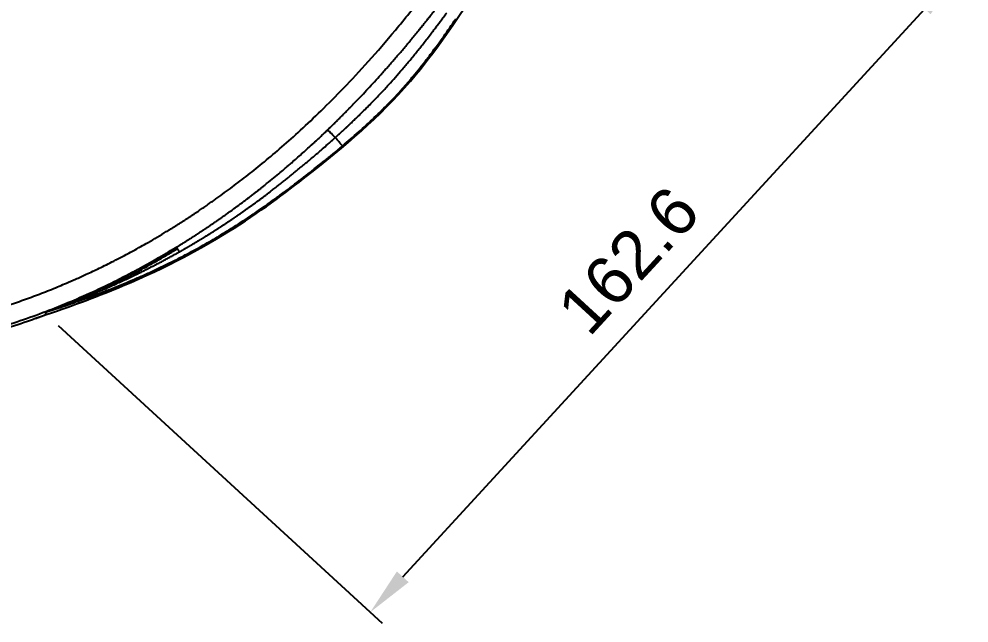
# Model space of a CAD drawing. Header units: millimetres. Extents: x 63 to 483, y 13 to 310.
# Drawn here: x 188.1 to 247.5, y 90.5 to 128.2 of the extents above; entities that cross this region are included whole.
import ezdxf

# ---------------------------------------------------------------- set-up
doc = ezdxf.new("R2010")
doc.units = ezdxf.units.MM
doc.layers.add('DIM', color=5, linetype='Continuous')
doc.styles.get("Standard").update_dxf_attribs({"font": 'arial.ttf'})
doc.dimstyles.new('사본 Standard', dxfattribs={"dimtxt": 2.5, "dimasz": 3, "dimexe": 1, "dimexo": 1, "dimgap": 0.9, "dimtad": 1, "dimdec": 1, "dimdsep": 46, "dimtxsty": 'Standard', "dimcen": 0.09, "dimclrd": 3, "dimclre": 3, "dimclrt": 2, "dimadec": 0, "dimazin": 0, "dimtfac": 1, "dimtdec": 1, "dimtmove": 0, "dimatfit": 3, "dimfxl": 1.25, "dimtolj": 1, "dimtzin": 0, "dimarcsym": 1})

# ---------------------------------------------------------------- blocks, each defined once
blk = doc.blocks.new('*D5')
at = {"layer": 'DIM', "linetype": 'ByBlock', "lineweight": -2, "transparency": 16777216}
for p, q in [((227.214, 148.975), (247.457, 130.379)), ((212.083, 93.35), (244.691, 128.847)), ((190.547, 109.06), (210.79, 90.464))]:
    blk.add_line(p, q, dxfattribs=at)
at = {"layer": 'DIM', "transparency": 16777216}
for points in [[(244.322, 129.185), (245.059, 128.508), (246.72, 131.056)], [(211.715, 93.688), (212.451, 93.012), (210.054, 91.141)]]:
    blk.add_solid(points, dxfattribs=at)
at = {"layer": 'DIM', "transparency": 16777216, "insert": (226.178, 113.128), "char_height": 3, "attachment_point": 5, "rotation": 47.42892}
blk.add_mtext('\\A1;162.6', dxfattribs=at)

msp = doc.modelspace()

# ---------------------------------------------------------------- linework, layer by layer
msp.add_ellipse((208.065, 120.569), major_axis=(-0.695, 0.719), ratio=0.022518, start_param=5.021784, end_param=6.098565)
for points in [[(200.466, 117.01), (200.786, 117.239), (201.436, 117.714), (202.41, 118.461), (203.428, 119.278), (204.512, 120.193), (205.685, 121.237), (206.966, 122.448), (208.374, 123.864), (209.918, 125.523), (211.612, 127.478), (213.386, 129.685), (215.163, 132.066), (216.881, 134.547), (218.462, 137.008), (219.842, 139.318), (220.97, 141.327), (221.919, 143.112), (222.759, 144.77), (223.551, 146.406), (224.335, 148.107), (225.093, 149.835), (225.817, 151.57), (226.498, 153.284), (227.149, 155.011), (227.81, 156.86), (228.506, 158.931), (229.25, 161.318), (230.019, 164.022), (230.783, 167.032), (231.548, 170.491), (232.286, 174.444), (232.903, 178.467), (233.359, 182.053), (233.71, 185.318), (233.981, 188.287), (234.193, 190.996), (234.363, 193.487), (234.502, 195.815), (234.621, 198.056), (234.725, 200.28), (234.819, 202.51), (234.905, 204.742), (234.983, 206.969), (235.057, 209.209), (235.132, 211.556), (235.21, 214.152), (235.293, 217.069), (235.377, 220.241), (235.458, 223.611), (235.537, 227.223), (235.611, 231.134), (235.68, 235.415), (235.739, 240.092), (235.784, 245.182), (235.802, 248.882), (235.806, 250.806)], [(189.144, 109.489), (189.367, 109.57), (189.589, 109.652), (189.811, 109.737)]]:
    msp.add_open_spline(points, degree=3)
for points, knots in [([(189.81, 109.736), (189.811, 109.736), (191.55, 110.333), (199.274, 113.209), (206.954, 118.93), (212.348, 123.583), (217.619, 131.298), (222.18, 139.501), (225.008, 145.988), (226.477, 149.651)], [0, 0, 0, 0, 0.000003, 0.052094, 0.254178, 0.446592, 0.581602, 0.775071, 1, 1, 1, 1]), ([(207.384, 121.279), (207.401, 121.295), (207.435, 121.327), (207.485, 121.375), (207.534, 121.424), (207.584, 121.472), (207.633, 121.52), (207.683, 121.568), (207.732, 121.616), (207.78, 121.664), (207.829, 121.711), (207.878, 121.759), (207.926, 121.807), (207.974, 121.854), (208.022, 121.902), (208.07, 121.949), (208.117, 121.996), (208.165, 122.044), (208.212, 122.091), (208.259, 122.138), (208.306, 122.185), (208.352, 122.232), (208.399, 122.278), (208.445, 122.325), (208.491, 122.372), (208.537, 122.418), (208.583, 122.465), (208.628, 122.511), (208.674, 122.557), (208.719, 122.603), (208.764, 122.65), (208.809, 122.696), (208.854, 122.741), (208.898, 122.787), (208.942, 122.833), (208.987, 122.879), (209.147, 123.045), (209.425, 123.336), (209.82, 123.755), (210.218, 124.185), (210.52, 124.516), (210.724, 124.744), (210.832, 124.864), (210.939, 124.985), (211.047, 125.105), (211.154, 125.227), (211.261, 125.348), (211.368, 125.47), (211.475, 125.593), (211.581, 125.715), (211.688, 125.838), (211.794, 125.962), (211.9, 126.086), (212.006, 126.21), (212.112, 126.334), (212.218, 126.459), (212.323, 126.584), (212.429, 126.71), (212.534, 126.836), (212.639, 126.962), (212.744, 127.089), (212.849, 127.216), (212.953, 127.343), (213.058, 127.471), (213.162, 127.599), (213.266, 127.727), (213.37, 127.856), (213.474, 127.985), (213.578, 128.115), (213.681, 128.244), (213.785, 128.374), (213.888, 128.505), (213.991, 128.636), (214.094, 128.767), (214.197, 128.898), (214.265, 128.986), (214.299, 129.03)], [0, 0, 0, 0, 0.006704, 0.013389, 0.020057, 0.026706, 0.033338, 0.039951, 0.046546, 0.053123, 0.059682, 0.066223, 0.072746, 0.079251, 0.085738, 0.092207, 0.098657, 0.10509, 0.111504, 0.117901, 0.124279, 0.13064, 0.136982, 0.143307, 0.149613, 0.155901, 0.162172, 0.168424, 0.174658, 0.180874, 0.187072, 0.193253, 0.199415, 0.205559, 0.211685, 0.217793, 0.223883, 0.278424, 0.333874, 0.390232, 0.4475, 0.463002, 0.47852, 0.494055, 0.509607, 0.525175, 0.54076, 0.556362, 0.57198, 0.587615, 0.603266, 0.618935, 0.63462, 0.650322, 0.66604, 0.681775, 0.697527, 0.713296, 0.729081, 0.744883, 0.760702, 0.776537, 0.79239, 0.808259, 0.824145, 0.840047, 0.855967, 0.871903, 0.887856, 0.903826, 0.919813, 0.935817, 0.951837, 0.967875, 0.983929, 1, 1, 1, 1]), ([(207.869, 120.803), (207.886, 120.819), (207.921, 120.85), (207.973, 120.897), (208.023, 120.943), (208.072, 120.987), (208.119, 121.03), (208.166, 121.073), (208.211, 121.114), (208.254, 121.154), (208.297, 121.193), (208.338, 121.231), (208.378, 121.268), (208.416, 121.303), (208.453, 121.338), (208.489, 121.371), (208.524, 121.403), (208.557, 121.434), (208.59, 121.464), (208.62, 121.493), (208.65, 121.521), (208.678, 121.548), (208.705, 121.573), (208.731, 121.597), (208.825, 121.686), (208.982, 121.834), (209.196, 122.039), (209.392, 122.23), (209.617, 122.45), (209.871, 122.704), (210.157, 122.994), (210.432, 123.279), (210.697, 123.557), (210.952, 123.83), (211.262, 124.168), (211.628, 124.577), (212.057, 125.07), (212.494, 125.588), (212.857, 126.032), (213.151, 126.399), (213.375, 126.681), (213.613, 126.986), (213.798, 127.226), (213.927, 127.395), (213.995, 127.485), (214.067, 127.579), (214.141, 127.677), (214.218, 127.779), (214.297, 127.885), (214.379, 127.995), (214.463, 128.108), (214.55, 128.226), (214.639, 128.347), (214.731, 128.472), (214.793, 128.557), (214.825, 128.6)], [0, 0, 0, 0, 0.006803, 0.013442, 0.019919, 0.026233, 0.032384, 0.038372, 0.044198, 0.04986, 0.05536, 0.060697, 0.065872, 0.070883, 0.075732, 0.080419, 0.084942, 0.089303, 0.093502, 0.097537, 0.10141, 0.105121, 0.108669, 0.112054, 0.115277, 0.14568, 0.173949, 0.200087, 0.224092, 0.264086, 0.302997, 0.340823, 0.377566, 0.413223, 0.447795, 0.508743, 0.570711, 0.634786, 0.703063, 0.734985, 0.769429, 0.806394, 0.84588, 0.856281, 0.867126, 0.878415, 0.890148, 0.902326, 0.914947, 0.928013, 0.941523, 0.955476, 0.969873, 0.984715, 1, 1, 1, 1]), ([(208.313, 120.274), (208.652, 120.558), (208.988, 120.847), (209.653, 121.437), (209.981, 121.738), (210.627, 122.353), (210.944, 122.668), (211.565, 123.311), (211.869, 123.639), (212.313, 124.142), (212.459, 124.311), (212.748, 124.652), (212.89, 124.824), (213.171, 125.171), (213.31, 125.345), (213.584, 125.696), (213.719, 125.872), (214.12, 126.404), (214.382, 126.762), (214.896, 127.483), (215.148, 127.846), (215.396, 128.212)], [0, 0, 0, 0, 0.125, 0.125, 0.25, 0.25, 0.375, 0.375, 0.5, 0.5, 0.5625, 0.5625, 0.625, 0.625, 0.6875, 0.6875, 0.75, 0.75, 0.875, 0.875, 1, 1, 1, 1]), ([(201.135, 116.071), (201.153, 116.084), (201.19, 116.111), (201.245, 116.151), (201.302, 116.191), (201.358, 116.232), (201.416, 116.274), (201.474, 116.316), (201.533, 116.359), (201.593, 116.403), (201.653, 116.447), (201.714, 116.492), (201.776, 116.537), (201.838, 116.584), (201.902, 116.63), (201.965, 116.678), (202.03, 116.726), (202.095, 116.775), (202.161, 116.824), (202.227, 116.874), (202.294, 116.925), (202.362, 116.976), (202.431, 117.028), (202.5, 117.081), (202.569, 117.134), (202.64, 117.188), (202.711, 117.243), (202.783, 117.298), (202.855, 117.355), (202.928, 117.411), (203.002, 117.469), (203.076, 117.527), (203.151, 117.586), (203.226, 117.646), (203.302, 117.706), (203.379, 117.767), (203.588, 117.934), (203.906, 118.19), (204.309, 118.522), (204.645, 118.805), (204.916, 119.035), (205.178, 119.261), (205.454, 119.502), (205.766, 119.778), (206.08, 120.06), (206.309, 120.269), (206.455, 120.403), (206.517, 120.461), (206.585, 120.523), (206.656, 120.59), (206.733, 120.66), (206.813, 120.736), (206.898, 120.815), (206.987, 120.899), (207.08, 120.988), (207.178, 121.081), (207.28, 121.178), (207.349, 121.245), (207.384, 121.279)], [0, 0, 0, 0, 0.008276, 0.016666, 0.02517, 0.033789, 0.042522, 0.05137, 0.060331, 0.069407, 0.078597, 0.087902, 0.097321, 0.106854, 0.116501, 0.126263, 0.136139, 0.146129, 0.156233, 0.166451, 0.176784, 0.187231, 0.197792, 0.208468, 0.219257, 0.230161, 0.241179, 0.252311, 0.263558, 0.274919, 0.286393, 0.297982, 0.309686, 0.321503, 0.333435, 0.345481, 0.35764, 0.431916, 0.496004, 0.549907, 0.593629, 0.62717, 0.677477, 0.728563, 0.780426, 0.833066, 0.842816, 0.853323, 0.864586, 0.876606, 0.889383, 0.902917, 0.917207, 0.932253, 0.948056, 0.964615, 0.981929, 1, 1, 1, 1]), ([(201.416, 115.7), (201.432, 115.712), (201.466, 115.734), (201.517, 115.769), (201.568, 115.804), (201.62, 115.839), (201.672, 115.875), (201.725, 115.912), (201.778, 115.948), (201.832, 115.985), (201.886, 116.023), (201.941, 116.061), (201.996, 116.099), (202.052, 116.138), (202.108, 116.178), (202.165, 116.218), (202.222, 116.258), (202.279, 116.299), (202.337, 116.34), (202.396, 116.381), (202.455, 116.424), (202.514, 116.466), (202.574, 116.509), (202.635, 116.553), (202.695, 116.597), (202.757, 116.641), (202.818, 116.686), (202.881, 116.731), (202.943, 116.777), (203.006, 116.823), (203.07, 116.87), (203.134, 116.918), (203.199, 116.965), (203.263, 117.014), (203.329, 117.062), (203.395, 117.112), (203.461, 117.161), (203.528, 117.212), (203.595, 117.262), (203.662, 117.314), (203.73, 117.365), (203.854, 117.46), (204.034, 117.598), (204.268, 117.78), (204.501, 117.963), (204.724, 118.14), (204.936, 118.31), (205.137, 118.472), (205.337, 118.635), (205.552, 118.811), (205.785, 119.004), (206.038, 119.215), (206.298, 119.434), (206.565, 119.66), (206.825, 119.884), (207.096, 120.119), (207.344, 120.335), (207.56, 120.527), (207.71, 120.661), (207.807, 120.747), (207.854, 120.79), (207.869, 120.803)], [0, 0, 0, 0, 0.007386, 0.014851, 0.022395, 0.030017, 0.037717, 0.045496, 0.053354, 0.06129, 0.069305, 0.077398, 0.08557, 0.093821, 0.10215, 0.110558, 0.119044, 0.12761, 0.136253, 0.144976, 0.153777, 0.162657, 0.171615, 0.180652, 0.189768, 0.198963, 0.208236, 0.217588, 0.227019, 0.236529, 0.246117, 0.255785, 0.265531, 0.275356, 0.28526, 0.295243, 0.305305, 0.315445, 0.325665, 0.335964, 0.346342, 0.356798, 0.39282, 0.42885, 0.464889, 0.500938, 0.532499, 0.563914, 0.595184, 0.626311, 0.665131, 0.705195, 0.746493, 0.789013, 0.832754, 0.871478, 0.919733, 0.952613, 0.976949, 0.992743, 1, 1, 1, 1]), ([(205.885, 118.319), (205.885, 118.319), (205.946, 118.367), (206.067, 118.461), (206.244, 118.6), (206.413, 118.734), (206.593, 118.877), (206.791, 119.033), (207.013, 119.211), (207.25, 119.401), (207.427, 119.544), (207.542, 119.637), (207.592, 119.679), (207.649, 119.725), (207.712, 119.776), (207.78, 119.832), (207.854, 119.893), (207.935, 119.959), (208.021, 120.031), (208.113, 120.107), (208.211, 120.189), (208.278, 120.245), (208.313, 120.274)], [0, 0, 0, 0, 0.000041, 0.075182, 0.147387, 0.216668, 0.28304, 0.368241, 0.459454, 0.556728, 0.660091, 0.678531, 0.699457, 0.722871, 0.748774, 0.777168, 0.808056, 0.84144, 0.877323, 0.915708, 0.956599, 1, 1, 1, 1]), ([(189.759, 109.895), (189.758, 109.895), (189.757, 109.895), (189.756, 109.894), (189.755, 109.894), (189.754, 109.893), (189.754, 109.893), (189.753, 109.893), (189.753, 109.893), (189.753, 109.893), (189.753, 109.893), (189.754, 109.893), (189.754, 109.893), (189.755, 109.893), (189.757, 109.893), (189.76, 109.894), (189.764, 109.895), (189.77, 109.897), (189.776, 109.899), (189.783, 109.9), (189.788, 109.902), (189.794, 109.904), (189.8, 109.906), (189.807, 109.908), (189.815, 109.91), (189.823, 109.912), (189.83, 109.914), (189.836, 109.916), (189.842, 109.918), (189.85, 109.921), (189.86, 109.924), (189.87, 109.927), (189.879, 109.929), (189.886, 109.931), (189.894, 109.934), (189.903, 109.937), (189.912, 109.939), (189.922, 109.943), (189.933, 109.946), (189.944, 109.949), (189.956, 109.953), (189.976, 109.96), (190.005, 109.969), (190.039, 109.98), (190.07, 109.989), (190.099, 109.999), (190.127, 110.008), (190.157, 110.017), (190.187, 110.027), (190.219, 110.038), (190.252, 110.048), (190.286, 110.059), (190.32, 110.071), (190.356, 110.083), (190.393, 110.095), (190.431, 110.107), (190.47, 110.12), (190.51, 110.133), (190.551, 110.147), (190.593, 110.161), (190.685, 110.192), (190.833, 110.242), (191.042, 110.313), (191.269, 110.391), (191.532, 110.483), (191.832, 110.589), (192.169, 110.709), (192.525, 110.839), (192.961, 111.001), (193.479, 111.198), (194.079, 111.434), (194.698, 111.686), (195.335, 111.956), (195.99, 112.244), (196.662, 112.553), (197.35, 112.882), (198.054, 113.234), (198.69, 113.566), (199.255, 113.872), (199.745, 114.146), (200.236, 114.429), (200.728, 114.721), (201.293, 115.067), (201.936, 115.474), (202.521, 115.861), (202.992, 116.182), (203.354, 116.434), (203.749, 116.713), (204.104, 116.97), (204.401, 117.188), (204.622, 117.353), (204.821, 117.502), (204.998, 117.636), (205.153, 117.753), (205.285, 117.855), (205.396, 117.94), (205.53, 118.043), (205.69, 118.167), (205.821, 118.269), (205.885, 118.319)], [0, 0, 0, 0, 0.000086, 0.000164, 0.000235, 0.000301, 0.000362, 0.00042, 0.000476, 0.000532, 0.000592, 0.000657, 0.000728, 0.000807, 0.000966, 0.001191, 0.001484, 0.00185, 0.002286, 0.002781, 0.003053, 0.003392, 0.003787, 0.004229, 0.004709, 0.00522, 0.005765, 0.006036, 0.006418, 0.006919, 0.007555, 0.008333, 0.008736, 0.009183, 0.009672, 0.010202, 0.010769, 0.011371, 0.012004, 0.012669, 0.013367, 0.014099, 0.016378, 0.018432, 0.020245, 0.021861, 0.023535, 0.025269, 0.027063, 0.028919, 0.030834, 0.032808, 0.034843, 0.036937, 0.039092, 0.041307, 0.043581, 0.045916, 0.048311, 0.050766, 0.053282, 0.064373, 0.076518, 0.089718, 0.103975, 0.122465, 0.142061, 0.162765, 0.184581, 0.218458, 0.253615, 0.290059, 0.327774, 0.366753, 0.406998, 0.448512, 0.491294, 0.535344, 0.565585, 0.59611, 0.626917, 0.658006, 0.689375, 0.734917, 0.782063, 0.803752, 0.827744, 0.854036, 0.882619, 0.899108, 0.914112, 0.927634, 0.939674, 0.950233, 0.959314, 0.966918, 0.973046, 0.986778, 1, 1, 1, 1]), ([(172.143, 107.944), (172.165, 107.944), (172.209, 107.944), (172.275, 107.944), (172.341, 107.945), (172.407, 107.945), (172.473, 107.945), (172.539, 107.946), (172.605, 107.946), (172.67, 107.947), (172.736, 107.947), (172.802, 107.948), (172.868, 107.949), (172.933, 107.95), (172.999, 107.951), (173.065, 107.952), (173.13, 107.953), (173.196, 107.954), (173.261, 107.956), (173.327, 107.957), (173.392, 107.959), (173.458, 107.96), (173.523, 107.962), (173.589, 107.964), (173.654, 107.965), (173.72, 107.967), (173.785, 107.969), (173.85, 107.971), (173.916, 107.973), (173.981, 107.976), (174.046, 107.978), (174.111, 107.98), (174.177, 107.983), (174.242, 107.985), (174.307, 107.988), (174.372, 107.99), (174.437, 107.993), (174.502, 107.996), (174.567, 107.999), (174.632, 108.002), (174.697, 108.005), (174.762, 108.008), (174.827, 108.011), (174.892, 108.015), (174.957, 108.018), (175.022, 108.022), (175.087, 108.025), (175.152, 108.029), (175.217, 108.033), (175.282, 108.036), (175.346, 108.04), (175.411, 108.044), (175.476, 108.048), (175.54, 108.052), (175.605, 108.057), (175.67, 108.061), (175.734, 108.065), (175.799, 108.07), (175.863, 108.074), (175.928, 108.079), (175.993, 108.084), (176.057, 108.088), (176.121, 108.093), (176.186, 108.098), (176.25, 108.103), (176.315, 108.108), (176.379, 108.113), (176.443, 108.119), (176.508, 108.124), (176.572, 108.129), (176.636, 108.135), (176.701, 108.14), (176.765, 108.146), (176.829, 108.152), (176.893, 108.158), (176.957, 108.164), (177.021, 108.17), (177.085, 108.176), (177.149, 108.182), (177.213, 108.188), (177.277, 108.194), (177.341, 108.201), (177.405, 108.207), (177.469, 108.214), (177.533, 108.22), (177.597, 108.227), (177.661, 108.234), (177.725, 108.241), (177.789, 108.247), (177.852, 108.255), (177.916, 108.262), (177.98, 108.269), (178.044, 108.276), (178.107, 108.283), (178.171, 108.291), (178.234, 108.298), (178.298, 108.306), (178.362, 108.314), (178.425, 108.321), (178.489, 108.329), (178.552, 108.337), (178.616, 108.345), (178.679, 108.353), (178.742, 108.361), (178.806, 108.37), (178.869, 108.378), (178.933, 108.386), (178.996, 108.395), (179.059, 108.403), (179.122, 108.412), (179.186, 108.421), (179.249, 108.429), (179.312, 108.438), (179.375, 108.447), (179.438, 108.456), (179.501, 108.465), (179.564, 108.475), (179.628, 108.484), (179.691, 108.493), (179.754, 108.503), (180.089, 108.554), (180.707, 108.653), (181.617, 108.818), (182.557, 109.008), (183.671, 109.257), (184.828, 109.547), (185.899, 109.849), (186.624, 110.069), (187.163, 110.24), (187.628, 110.393), (188.133, 110.566), (188.636, 110.745), (189.137, 110.929), (189.636, 111.119), (190.133, 111.315), (190.61, 111.51), (191.109, 111.72), (191.672, 111.965), (192.355, 112.273), (193.155, 112.651), (193.891, 113.016), (194.6, 113.383), (195.317, 113.767), (196.249, 114.289), (196.995, 114.73), (197.49, 115.034), (197.668, 115.143), (197.841, 115.252), (198.011, 115.359), (198.178, 115.464), (198.34, 115.568), (198.499, 115.671), (198.655, 115.772), (198.807, 115.872), (198.955, 115.97), (199.1, 116.066), (199.241, 116.161), (199.379, 116.254), (199.514, 116.345), (199.645, 116.435), (199.772, 116.522), (199.896, 116.608), (200.016, 116.692), (200.134, 116.774), (200.247, 116.855), (200.358, 116.933), (200.43, 116.984), (200.466, 117.01)], [0, 0, 0, 0, 0.002181, 0.004361, 0.00654, 0.008719, 0.010897, 0.013074, 0.01525, 0.017425, 0.0196, 0.021774, 0.023947, 0.026119, 0.02829, 0.030461, 0.032631, 0.0348, 0.036969, 0.039136, 0.041303, 0.04347, 0.045635, 0.0478, 0.049963, 0.052127, 0.054289, 0.056451, 0.058612, 0.060772, 0.062931, 0.06509, 0.067248, 0.069406, 0.071562, 0.073718, 0.075873, 0.078028, 0.080181, 0.082334, 0.084487, 0.086638, 0.088789, 0.090939, 0.093089, 0.095238, 0.097386, 0.099534, 0.10168, 0.103827, 0.105972, 0.108117, 0.110261, 0.112404, 0.114547, 0.116689, 0.118831, 0.120972, 0.123112, 0.125251, 0.12739, 0.129528, 0.131666, 0.133803, 0.135939, 0.138075, 0.14021, 0.142345, 0.144478, 0.146612, 0.148744, 0.150876, 0.153008, 0.155138, 0.157269, 0.159398, 0.161527, 0.163656, 0.165783, 0.167911, 0.170037, 0.172163, 0.174289, 0.176414, 0.178538, 0.180662, 0.182785, 0.184908, 0.18703, 0.189151, 0.191272, 0.193393, 0.195513, 0.197632, 0.199751, 0.201869, 0.203987, 0.206104, 0.208221, 0.210337, 0.212453, 0.214568, 0.216682, 0.218797, 0.22091, 0.223023, 0.225136, 0.227248, 0.22936, 0.231471, 0.233582, 0.235692, 0.237802, 0.239911, 0.24202, 0.244128, 0.246236, 0.248343, 0.25045, 0.252557, 0.254663, 0.284079, 0.314653, 0.346387, 0.379284, 0.427865, 0.464649, 0.489696, 0.503032, 0.520683, 0.538333, 0.555982, 0.573632, 0.591284, 0.608941, 0.626603, 0.642416, 0.662697, 0.687454, 0.716698, 0.750448, 0.768996, 0.795894, 0.831174, 0.874875, 0.881897, 0.888793, 0.895562, 0.902205, 0.908721, 0.91511, 0.921373, 0.927508, 0.933516, 0.939397, 0.94515, 0.950776, 0.956274, 0.961644, 0.966887, 0.972002, 0.976989, 0.981847, 0.986578, 0.99118, 0.995654, 1, 1, 1, 1]), ([(197.943, 113.954), (197.962, 113.966), (198, 113.989), (198.057, 114.024), (198.115, 114.06), (198.172, 114.095), (198.229, 114.13), (198.286, 114.166), (198.343, 114.201), (198.4, 114.237), (198.456, 114.272), (198.513, 114.308), (198.57, 114.344), (198.626, 114.38), (198.683, 114.415), (198.739, 114.451), (198.795, 114.487), (198.851, 114.523), (198.907, 114.559), (198.963, 114.595), (199.019, 114.631), (199.075, 114.667), (199.131, 114.703), (199.186, 114.74), (199.242, 114.776), (199.297, 114.812), (199.353, 114.848), (199.408, 114.885), (199.463, 114.921), (199.519, 114.958), (199.574, 114.994), (199.629, 115.031), (199.684, 115.067), (199.738, 115.104), (199.793, 115.141), (199.848, 115.178), (199.902, 115.214), (199.957, 115.251), (200.011, 115.288), (200.066, 115.325), (200.12, 115.362), (200.174, 115.399), (200.228, 115.436), (200.282, 115.473), (200.336, 115.51), (200.39, 115.547), (200.444, 115.584), (200.497, 115.622), (200.551, 115.659), (200.604, 115.696), (200.658, 115.733), (200.711, 115.771), (200.764, 115.808), (200.818, 115.846), (200.871, 115.883), (200.924, 115.921), (200.977, 115.958), (201.029, 115.996), (201.082, 116.034), (201.117, 116.059), (201.135, 116.071)], [0, 0, 0, 0, 0.017575, 0.035139, 0.052691, 0.070231, 0.08776, 0.105277, 0.122782, 0.140276, 0.157758, 0.175228, 0.192686, 0.210133, 0.227568, 0.244992, 0.262403, 0.279803, 0.297192, 0.314568, 0.331933, 0.349286, 0.366628, 0.383958, 0.401276, 0.418582, 0.435876, 0.453159, 0.47043, 0.48769, 0.504937, 0.522173, 0.539398, 0.55661, 0.573811, 0.591, 0.608177, 0.625342, 0.642496, 0.659638, 0.676768, 0.693886, 0.710993, 0.728088, 0.745171, 0.762242, 0.779301, 0.796349, 0.813385, 0.830409, 0.847421, 0.864422, 0.88141, 0.898387, 0.915352, 0.932305, 0.949247, 0.966176, 0.983094, 1, 1, 1, 1]), ([(198.135, 113.667), (198.154, 113.678), (198.191, 113.699), (198.247, 113.731), (198.303, 113.763), (198.359, 113.795), (198.415, 113.827), (198.471, 113.859), (198.528, 113.891), (198.584, 113.924), (198.64, 113.956), (198.696, 113.989), (198.752, 114.022), (198.808, 114.055), (198.865, 114.088), (198.921, 114.121), (198.977, 114.154), (199.033, 114.188), (199.09, 114.221), (199.146, 114.255), (199.203, 114.289), (199.259, 114.323), (199.315, 114.357), (199.372, 114.391), (199.428, 114.425), (199.485, 114.459), (199.541, 114.494), (199.598, 114.528), (199.654, 114.563), (199.711, 114.598), (199.767, 114.633), (199.824, 114.668), (199.881, 114.703), (199.937, 114.739), (199.994, 114.774), (200.051, 114.81), (200.107, 114.845), (200.164, 114.881), (200.221, 114.917), (200.278, 114.953), (200.334, 114.989), (200.391, 115.026), (200.448, 115.062), (200.505, 115.099), (200.562, 115.135), (200.618, 115.172), (200.675, 115.209), (200.732, 115.246), (200.789, 115.283), (200.846, 115.32), (200.903, 115.358), (200.96, 115.395), (201.017, 115.433), (201.074, 115.471), (201.131, 115.509), (201.188, 115.547), (201.245, 115.585), (201.302, 115.623), (201.359, 115.662), (201.397, 115.687), (201.416, 115.7)], [0, 0, 0, 0, 0.016653, 0.033326, 0.05002, 0.066735, 0.08347, 0.100227, 0.117003, 0.133801, 0.150619, 0.167457, 0.184317, 0.201196, 0.218097, 0.235018, 0.25196, 0.268922, 0.285906, 0.302909, 0.319934, 0.336979, 0.354044, 0.371131, 0.388237, 0.405365, 0.422513, 0.439682, 0.456872, 0.474082, 0.491313, 0.508564, 0.525836, 0.543129, 0.560442, 0.577776, 0.595131, 0.612507, 0.629903, 0.64732, 0.664757, 0.682215, 0.699694, 0.717194, 0.734714, 0.752255, 0.769816, 0.787398, 0.805001, 0.822625, 0.840269, 0.857935, 0.87562, 0.893327, 0.911054, 0.928802, 0.94657, 0.964359, 0.982169, 1, 1, 1, 1]), ([(172.143, 106.787), (172.708, 106.787), (173.272, 106.795), (174.4, 106.83), (174.964, 106.857), (176.655, 106.963), (177.781, 107.07), (180.022, 107.361), (181.138, 107.545), (182.801, 107.878), (183.354, 107.999), (184.454, 108.26), (185.55, 108.541), (186.635, 108.861), (187.714, 109.2), (188.787, 109.559), (189.846, 109.956), (190.898, 110.373), (191.42, 110.59), (192.456, 111.044), (192.97, 111.279), (193.989, 111.769), (194.494, 112.022), (195.996, 112.808), (196.979, 113.365), (197.943, 113.954)], [0, 0, 0, 0, 0.0625, 0.0625, 0.125, 0.125, 0.25, 0.25, 0.375, 0.375, 0.4375, 0.4375, 0.5, 0.5625, 0.5625, 0.625, 0.6875, 0.6875, 0.75, 0.75, 0.8125, 0.8125, 0.875, 0.875, 1, 1, 1, 1]), ([(191.022, 110.406), (191.041, 110.414), (191.08, 110.431), (191.138, 110.455), (191.199, 110.481), (191.26, 110.507), (191.323, 110.533), (191.387, 110.56), (191.452, 110.588), (191.519, 110.617), (191.587, 110.646), (191.656, 110.676), (191.727, 110.707), (191.798, 110.738), (191.872, 110.77), (191.946, 110.803), (192.022, 110.836), (192.098, 110.871), (192.181, 110.907), (192.268, 110.947), (192.361, 110.988), (192.453, 111.03), (192.546, 111.073), (192.639, 111.115), (192.733, 111.158), (192.826, 111.202), (192.92, 111.246), (193.014, 111.29), (193.109, 111.334), (193.204, 111.379), (193.299, 111.425), (193.394, 111.47), (193.49, 111.516), (193.586, 111.563), (193.682, 111.61), (193.778, 111.657), (193.875, 111.705), (193.972, 111.753), (194.069, 111.801), (194.166, 111.85), (194.264, 111.899), (194.362, 111.949), (194.46, 111.999), (194.559, 112.049), (194.657, 112.1), (194.756, 112.151), (194.856, 112.203), (194.955, 112.255), (195.055, 112.308), (195.155, 112.361), (195.255, 112.414), (195.356, 112.468), (195.456, 112.522), (195.557, 112.576), (195.659, 112.631), (195.76, 112.687), (195.862, 112.743), (195.964, 112.799), (196.066, 112.856), (196.168, 112.913), (196.271, 112.971), (196.374, 113.029), (196.477, 113.087), (196.58, 113.146), (196.684, 113.206), (196.787, 113.265), (196.891, 113.326), (196.995, 113.386), (197.1, 113.448), (197.205, 113.509), (197.309, 113.571), (197.414, 113.634), (197.52, 113.697), (197.625, 113.761), (197.731, 113.825), (197.837, 113.889), (197.907, 113.932), (197.943, 113.954)], [0, 0, 0, 0, 0.008016, 0.016218, 0.024606, 0.03318, 0.04194, 0.050886, 0.060019, 0.069338, 0.078843, 0.088535, 0.098413, 0.108477, 0.118728, 0.129166, 0.139791, 0.150602, 0.1616, 0.174553, 0.187558, 0.200615, 0.213725, 0.226886, 0.2401, 0.253366, 0.266684, 0.280055, 0.293478, 0.306953, 0.320481, 0.334061, 0.347694, 0.361379, 0.375117, 0.388907, 0.40275, 0.416646, 0.430594, 0.444595, 0.458649, 0.472756, 0.486915, 0.501128, 0.515393, 0.529711, 0.544082, 0.558506, 0.572983, 0.587513, 0.602096, 0.616732, 0.631422, 0.646164, 0.66096, 0.675809, 0.690711, 0.705667, 0.720676, 0.735738, 0.750854, 0.766024, 0.781246, 0.796523, 0.811852, 0.827236, 0.842673, 0.858164, 0.873708, 0.889306, 0.904958, 0.920664, 0.936423, 0.952237, 0.968104, 0.984025, 1, 1, 1, 1]), ([(192.78, 111.056), (192.894, 111.109), (193.144, 111.225), (193.538, 111.413), (193.973, 111.627), (194.442, 111.862), (194.943, 112.12), (195.479, 112.404), (196.053, 112.718), (196.667, 113.064), (197.325, 113.447), (197.776, 113.719), (198.009, 113.862)], [0, 0, 0, 0, 0.063647, 0.139031, 0.220618, 0.308777, 0.403702, 0.505692, 0.615422, 0.73387, 0.86184, 1, 1, 1, 1]), ([(192.78, 111.056), (192.781, 111.056), (192.785, 111.058), (192.795, 111.062), (192.81, 111.069), (192.832, 111.078), (192.874, 111.095), (192.962, 111.132), (193.092, 111.187), (193.25, 111.254), (193.461, 111.345), (193.728, 111.462), (194.049, 111.604), (194.373, 111.751), (194.7, 111.902), (195.032, 112.057), (195.289, 112.18), (195.47, 112.268), (195.574, 112.319), (195.678, 112.37), (195.783, 112.421), (195.888, 112.473), (195.992, 112.526), (196.098, 112.579), (196.203, 112.632), (196.309, 112.686), (196.414, 112.74), (196.521, 112.794), (196.627, 112.849), (196.733, 112.905), (196.84, 112.961), (196.947, 113.017), (197.054, 113.074), (197.161, 113.131), (197.269, 113.189), (197.376, 113.247), (197.484, 113.306), (197.592, 113.365), (197.701, 113.424), (197.809, 113.484), (197.918, 113.545), (198.027, 113.606), (198.099, 113.647), (198.135, 113.667)], [0, 0, 0, 0, 0.000591, 0.0023, 0.005125, 0.009068, 0.014128, 0.028305, 0.056802, 0.085472, 0.114364, 0.172854, 0.231767, 0.291274, 0.351761, 0.413229, 0.475681, 0.49503, 0.514445, 0.533925, 0.55347, 0.573081, 0.592756, 0.612498, 0.632304, 0.652176, 0.672114, 0.692117, 0.712185, 0.732318, 0.752517, 0.772781, 0.79311, 0.813505, 0.833965, 0.854491, 0.875082, 0.895738, 0.91646, 0.937247, 0.958099, 0.979017, 1, 1, 1, 1]), ([(191.048, 110.366), (191.066, 110.373), (191.103, 110.387), (191.159, 110.408), (191.215, 110.43), (191.273, 110.452), (191.332, 110.475), (191.391, 110.498), (191.452, 110.521), (191.513, 110.545), (191.576, 110.57), (191.639, 110.594), (191.704, 110.62), (191.769, 110.645), (191.835, 110.672), (191.902, 110.698), (191.97, 110.725), (192.039, 110.753), (192.109, 110.781), (192.18, 110.81), (192.252, 110.839), (192.325, 110.868), (192.398, 110.898), (192.473, 110.929), (192.548, 110.96), (192.625, 110.991), (192.702, 111.023), (192.754, 111.045), (192.78, 111.056)], [0, 0, 0, 0, 0.031492, 0.063541, 0.096148, 0.129312, 0.163033, 0.197312, 0.232148, 0.267541, 0.303491, 0.339999, 0.377065, 0.414688, 0.452869, 0.491607, 0.530903, 0.570757, 0.611169, 0.65214, 0.693668, 0.735755, 0.7784, 0.821603, 0.865364, 0.909684, 0.954563, 1, 1, 1, 1]), ([(189.766, 109.9), (189.768, 109.901), (189.772, 109.903), (189.778, 109.905), (189.784, 109.908), (189.79, 109.91), (189.796, 109.913), (189.802, 109.915), (189.809, 109.918), (189.815, 109.921), (189.822, 109.923), (189.828, 109.926), (189.835, 109.929), (189.841, 109.931), (189.848, 109.934), (189.855, 109.937), (189.862, 109.939), (189.869, 109.942), (189.881, 109.947), (189.899, 109.954), (189.924, 109.964), (189.952, 109.975), (189.981, 109.986), (190.016, 110), (190.062, 110.018), (190.124, 110.042), (190.184, 110.066), (190.238, 110.088), (190.281, 110.105), (190.328, 110.124), (190.379, 110.144), (190.433, 110.166), (190.491, 110.189), (190.553, 110.214), (190.618, 110.241), (190.698, 110.273), (190.794, 110.312), (190.906, 110.358), (190.982, 110.39), (191.022, 110.406)], [0, 0, 0, 0, 0.004997, 0.010029, 0.015097, 0.020201, 0.025341, 0.03052, 0.035738, 0.040995, 0.046292, 0.05163, 0.057009, 0.062432, 0.067897, 0.073405, 0.078959, 0.084557, 0.0902, 0.108101, 0.128071, 0.150118, 0.17425, 0.197052, 0.233047, 0.282235, 0.344618, 0.376096, 0.410488, 0.447795, 0.488018, 0.531157, 0.577213, 0.626185, 0.678076, 0.732885, 0.81714, 0.906178, 1, 1, 1, 1]), ([(189.766, 109.9), (189.765, 109.9), (189.764, 109.899), (189.762, 109.899), (189.76, 109.898), (189.758, 109.897), (189.757, 109.897), (189.756, 109.896), (189.755, 109.896), (189.755, 109.895), (189.754, 109.895), (189.754, 109.895), (189.754, 109.895), (189.755, 109.895), (189.755, 109.895), (189.756, 109.895), (189.758, 109.896), (189.76, 109.897), (189.762, 109.897), (189.765, 109.898), (189.768, 109.899), (189.772, 109.9), (189.775, 109.902), (189.779, 109.903), (189.784, 109.905), (189.79, 109.907), (189.8, 109.91), (189.814, 109.915), (189.828, 109.92), (189.845, 109.926), (189.864, 109.932), (189.88, 109.938), (189.895, 109.944), (189.907, 109.948), (189.919, 109.952), (189.931, 109.957), (189.944, 109.961), (189.958, 109.966), (189.972, 109.971), (189.986, 109.976), (190, 109.981), (190.015, 109.986), (190.03, 109.992), (190.046, 109.997), (190.063, 110.003), (190.08, 110.009), (190.099, 110.016), (190.12, 110.024), (190.143, 110.032), (190.166, 110.04), (190.192, 110.049), (190.218, 110.059), (190.247, 110.069), (190.277, 110.08), (190.308, 110.091), (190.382, 110.118), (190.502, 110.162), (190.636, 110.212), (190.742, 110.251), (190.818, 110.28), (190.894, 110.308), (190.971, 110.337), (191.022, 110.356), (191.048, 110.366)], [0, 0, 0, 0, 0.001843, 0.003518, 0.005029, 0.006377, 0.007567, 0.008606, 0.009503, 0.010274, 0.010944, 0.01155, 0.01214, 0.012764, 0.013464, 0.014269, 0.015918, 0.017741, 0.019755, 0.021969, 0.024388, 0.027018, 0.029862, 0.032924, 0.03621, 0.039725, 0.048803, 0.058881, 0.070121, 0.082685, 0.096716, 0.112306, 0.120923, 0.129901, 0.139219, 0.148847, 0.158764, 0.168968, 0.17946, 0.190242, 0.201313, 0.212673, 0.224323, 0.236262, 0.248487, 0.261976, 0.276619, 0.292416, 0.309371, 0.327485, 0.34676, 0.367197, 0.388798, 0.411563, 0.435493, 0.46059, 0.579894, 0.709598, 0.766799, 0.824441, 0.882522, 0.941042, 1, 1, 1, 1]), ([(189.81, 109.736), (189.81, 109.738), (189.809, 109.741), (189.807, 109.745), (189.806, 109.75), (189.804, 109.755), (189.803, 109.761), (189.801, 109.767), (189.799, 109.773), (189.798, 109.78), (189.796, 109.787), (189.794, 109.794), (189.792, 109.802), (189.79, 109.81), (189.788, 109.82), (189.785, 109.832), (189.782, 109.844), (189.779, 109.856), (189.776, 109.866), (189.773, 109.876), (189.771, 109.885), (189.768, 109.893), (189.767, 109.898), (189.766, 109.9)], [0, 0, 0, 0, 0.026375, 0.054764, 0.085167, 0.117585, 0.152017, 0.188464, 0.226926, 0.267402, 0.309892, 0.354397, 0.400917, 0.449451, 0.5, 0.581291, 0.657213, 0.727766, 0.79295, 0.852766, 0.907212, 0.95629, 1, 1, 1, 1]), ([(189.81, 109.736), (189.486, 109.613), (188.09, 109.102), (185.53, 108.298), (182.104, 107.494), (178.59, 106.937), (175.268, 106.647), (173.117, 106.59), (172.143, 106.59)], [0, 0, 0, 0, 0.057748, 0.247009, 0.445811, 0.642288, 0.838069, 1, 1, 1, 1]), ([(189.81, 109.736), (189.811, 109.736), (189.811, 109.736), (189.811, 109.736), (189.811, 109.736), (189.81, 109.736), (189.81, 109.736), (189.81, 109.736), (189.81, 109.736), (189.81, 109.736), (189.81, 109.736)], [0, 0, 0, 0, 0.263099, 0.477761, 0.644093, 0.712803, 0.806582, 0.866494, 0.930939, 1, 1, 1, 1])]:
    msp.add_open_spline(points, degree=3, knots=knots)
for points, weights in [([(207.869, 120.803), (208.124, 120.498), (208.29, 120.301), (208.313, 120.274)], [1.07328376187, 0.964158311561, 0.976905329328, 1.11152481517]), ([(198.009, 113.862), (197.973, 113.915), (197.951, 113.945), (197.943, 113.954)], [1.00004569762, 0.999131635389, 1.0119301554, 1.03844125763]), ([(198.135, 113.667), (198.084, 113.747), (198.042, 113.813), (198.009, 113.862)], [1.03844135795, 1.01369738428, 1.00089883084, 1.00004569762]), ([(191.048, 110.366), (191.036, 110.388), (191.027, 110.401), (191.022, 110.406)], [1.00593541693, 1.01204869297, 1.02288431763, 1.03844229092])]:
    msp.add_rational_spline(points, weights, degree=3)

# ---------------------------------------------------------------- dimensions: what is measured, and where the dimension line sits
at = {"layer": 'DIM'}
dim = msp.add_aligned_dim(p1=(189.81, 109.736), p2=(226.477, 149.651), distance=-27.488, text='162.6', dimstyle='사본 Standard', override={"dimtxt": 3, "dimgap": 1.5, "dimcen": 0, "dimclrd": 256, "dimclre": 256, "dimclrt": 256, "dimtofl": 0}, dxfattribs=at)
dim.commit()
dim.dimension.update_dxf_attribs({"geometry": '*D5', "text_midpoint": (226.178, 113.128)})

doc.saveas('drawing.dxf')
